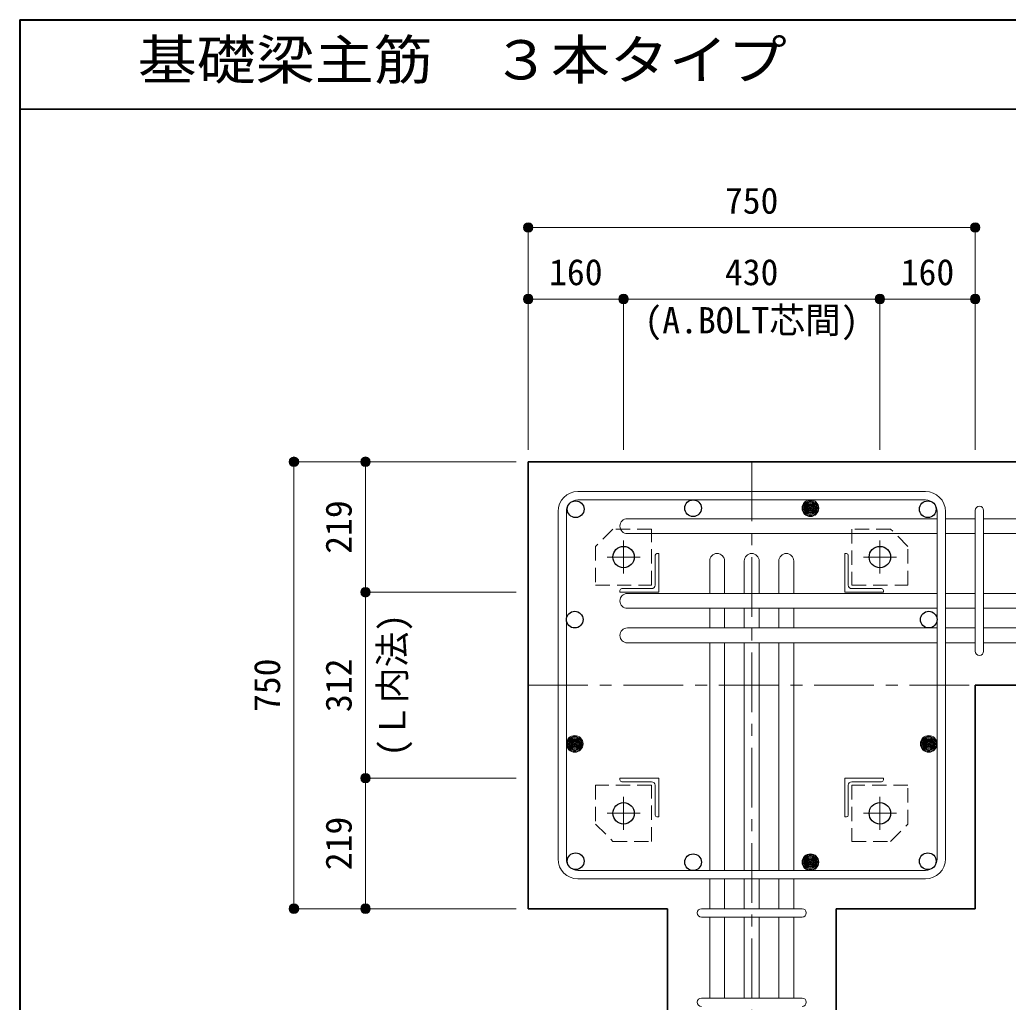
# Model space of a CAD drawing. Units: millimetres at full size, sheet at 1:20. Extents: x -3982 to 3969, y -2797 to 2801.
# Drawn here: x -3982 to -2324, y 1152 to 2801 of the extents above; entities that cross this region are included whole.
import ezdxf
from ezdxf.enums import TextEntityAlignment as Align

# ---------------------------------------------------------------- set-up
doc = ezdxf.new("R2010")
doc.units = ezdxf.units.MM
doc.header["$LTSCALE"] = 20
doc.header["$PDMODE"] = 32
doc.header["$PDSIZE"] = 12
doc.linetypes.add('CHAIN1', pattern=[8, 5, -1, 1, -1])
doc.linetypes.add('DASHED1', pattern=[1.8, 1.2, -0.6])
for name, color, linetype, lineweight in [('6-1_躯体線', 2, 'Continuous', 35), ('6-2_A.Bolt_', 4, 'Continuous', 9), ('6-3_柱型主筋', 4, 'Continuous', 9), ('6-4_フープ', 7, 'Continuous', 18), ('6-5_梁主筋', 7, 'Continuous', 18), ('6-6_S.T.P.', 7, 'Continuous', 18), ('6-7_文字', 7, 'Continuous', 18), ('6-9', 4, 'DASHED1', 9), ('6-D_寸法', 4, 'Continuous', 9), ('F-0_枠', 6, 'Continuous', 40)]:
    doc.layers.add(name, color=color, linetype=linetype, lineweight=lineweight)
doc.styles.add('ＭＳ ゴシック', font='')
doc.styles.get('ＭＳ ゴシック').set_extended_font_data('MS Gothic')

msp = doc.modelspace()

# ---------------------------------------------------------------- linework, layer by layer
at = {"layer": '6-1_躯体線'}
for p, q in [((-1978.87, 2059.12), (-3128.87, 2059.12)), ((-3128.87, 1309.12), (-3128.87, 2059.12)), ((-1978.87, 1684.12), (-2378.87, 1684.12)), ((-2378.87, 1309.12), (-2378.87, 1684.12)), ((-2895.37, 1309.12), (-3128.87, 1309.12)), ((-2895.37, 909.12), (-2895.37, 1309.12)), ((-2378.87, 1309.12), (-2612.37, 1309.12)), ((-2612.37, 909.12), (-2612.37, 1309.12))]:
    msp.add_line(p, q, dxfattribs=at)
at = {"layer": '6-2_A.Bolt_', "linetype": 'CHAIN1'}
for p, q in [((-2968.87, 1871.42), (-2968.87, 1926.92)), ((-2538.87, 1871.42), (-2538.87, 1926.92)), ((-2941.17, 1899.12), (-2996.67, 1899.12)), ((-2566.57, 1899.12), (-2511.07, 1899.12)), ((-2968.87, 1496.82), (-2968.87, 1441.32)), ((-2538.87, 1496.82), (-2538.87, 1441.32)), ((-2941.17, 1469.12), (-2996.67, 1469.12)), ((-2566.57, 1469.12), (-2511.07, 1469.12))]:
    msp.add_line(p, q, dxfattribs=at)
at = {"layer": '6-2_A.Bolt_'}
for p, q in [((-2915.87, 1902.12), (-2915.87, 1852.13)), ((-2909.87, 1905.12), (-2912.87, 1905.12)), ((-2909.87, 1905.12), (-2909.87, 1840.12)), ((-2597.87, 1905.12), (-2597.87, 1840.12)), ((-2597.87, 1905.12), (-2594.87, 1905.12)), ((-2591.87, 1902.12), (-2591.87, 1852.12)), ((-2974.87, 1840.12), (-2974.87, 1843.12)), ((-2971.87, 1846.12), (-2921.87, 1846.12)), ((-2535.87, 1846.12), (-2585.87, 1846.12)), ((-2532.87, 1840.12), (-2532.87, 1843.12)), ((-2974.87, 1840.12), (-2909.87, 1840.12)), ((-2532.87, 1840.12), (-2597.87, 1840.12)), ((-2974.87, 1528.12), (-2974.87, 1525.13)), ((-2974.87, 1528.12), (-2909.87, 1528.12)), ((-2909.87, 1463.12), (-2909.87, 1528.12)), ((-2532.87, 1528.12), (-2597.87, 1528.12)), ((-2597.87, 1463.12), (-2597.87, 1528.12)), ((-2532.87, 1528.12), (-2532.87, 1525.13)), ((-2971.87, 1522.13), (-2921.87, 1522.13)), ((-2915.87, 1466.12), (-2915.87, 1516.12)), ((-2591.87, 1466.12), (-2591.87, 1516.12)), ((-2535.87, 1522.12), (-2585.87, 1522.12)), ((-2909.87, 1463.12), (-2912.87, 1463.12)), ((-2597.87, 1463.12), (-2594.87, 1463.12))]:
    msp.add_line(p, q, dxfattribs=at)
at = {"layer": '6-2_A.Bolt_', "color": 3, "lineweight": 25}
for centre in [(-2968.87, 1899.12), (-2538.87, 1899.12), (-2968.87, 1469.12), (-2538.87, 1469.12)]:
    msp.add_circle(centre, 18, dxfattribs=at)
at = {"layer": '6-2_A.Bolt_'}
for centre, radius, start, end in [((-2912.87, 1902.12), 3, 90, 180), ((-2594.87, 1902.12), 3, 0, 90), ((-2971.87, 1843.12), 3, 90, 180), ((-2921.87, 1852.13), 6, 270, 0), ((-2585.87, 1852.12), 6, 180, 270), ((-2535.87, 1843.12), 3, 0, 90), ((-2971.87, 1525.13), 3, 180, 270), ((-2921.87, 1516.12), 6, 0, 90), ((-2585.87, 1516.12), 6, 90, 180), ((-2535.87, 1525.13), 3, 270, 0), ((-2912.87, 1466.12), 3, 180, 270), ((-2594.87, 1466.12), 3, 270, 0)]:
    msp.add_arc(centre, radius, start, end, dxfattribs=at)
at = {"layer": '6-3_柱型主筋', "color": 3, "lineweight": 25}
for centre in [(-3049.26, 1979.51), (-2852.33, 1981.12), (-2458.48, 1979.51), (-3050.87, 1794.12), (-2456.87, 1794.12), (-3049.26, 1388.74), (-2852.33, 1387.12), (-2458.48, 1388.74)]:
    msp.add_circle(centre, 14, dxfattribs=at)
at = {"layer": '6-3_柱型主筋'}
for centre, radius in [((-2655.4, 1981.12), 14), ((-2655.4, 1981.12), 12.5), ((-2655.4, 1981.12), 11), ((-2655.4, 1981.12), 9.5), ((-2655.4, 1981.12), 8), ((-2655.4, 1981.12), 6.5), ((-2655.4, 1981.12), 5), ((-2655.4, 1981.12), 3.5), ((-2655.4, 1981.12), 2), ((-2655.4, 1981.12), 0.5), ((-3050.87, 1585.66), 14), ((-3050.87, 1585.66), 12.5), ((-3050.87, 1585.66), 11), ((-3050.87, 1585.66), 9.5), ((-3050.87, 1585.66), 8), ((-3050.87, 1585.66), 6.5), ((-2456.87, 1585.66), 14), ((-2456.87, 1585.66), 12.5), ((-2456.87, 1585.66), 11), ((-2456.87, 1585.66), 9.5), ((-2456.87, 1585.66), 8), ((-2456.87, 1585.66), 6.5), ((-3050.87, 1585.66), 5), ((-3050.87, 1585.66), 3.5), ((-3050.87, 1585.66), 2), ((-3050.87, 1585.66), 0.5), ((-2456.87, 1585.66), 5), ((-2456.87, 1585.66), 3.5), ((-2456.87, 1585.66), 2), ((-2456.87, 1585.66), 0.5), ((-2655.4, 1387.12), 14), ((-2655.4, 1387.12), 12.5), ((-2655.4, 1387.12), 11), ((-2655.4, 1387.12), 9.5), ((-2655.4, 1387.12), 8), ((-2655.4, 1387.12), 6.5), ((-2655.4, 1387.12), 5), ((-2655.4, 1387.12), 3.5), ((-2655.4, 1387.12), 2), ((-2655.4, 1387.12), 0.5)]:
    msp.add_circle(centre, radius, dxfattribs=at)
at = {"layer": '6-4_フープ'}
for p, q in [((-2462.37, 2009.12), (-3045.37, 2009.12)), ((-2462.37, 1995.12), (-3045.37, 1995.12)), ((-3078.87, 1392.62), (-3078.87, 1975.62)), ((-3064.87, 1392.62), (-3064.87, 1975.62)), ((-2442.87, 1392.62), (-2442.87, 1975.62)), ((-2428.87, 1392.62), (-2428.87, 1975.62)), ((-2462.37, 1373.12), (-3045.37, 1373.12)), ((-2462.37, 1359.12), (-3045.37, 1359.12))]:
    msp.add_line(p, q, dxfattribs=at)
for centre, radius, start, end in [((-3045.37, 1975.62), 33.5, 90, 180), ((-2462.37, 1975.62), 33.5, 0, 90), ((-3045.37, 1975.62), 19.5, 90, 180), ((-2462.37, 1975.62), 19.5, 0, 90), ((-3045.37, 1392.62), 33.5, 180, 270), ((-3045.37, 1392.62), 19.5, 180, 270), ((-2462.37, 1392.62), 33.5, 270, 0), ((-2462.37, 1392.62), 19.5, 270, 0)]:
    msp.add_arc(centre, radius, start, end, dxfattribs=at)
at = {"layer": '6-5_梁主筋'}
for p, q in [((-2962.37, 1963.51), (-2442.87, 1963.51)), ((-2378.87, 1963.51), (-2428.87, 1963.51)), ((-2228.87, 1963.51), (-2364.87, 1963.51)), ((-2962.37, 1938.51), (-2442.87, 1938.51)), ((-2378.87, 1938.51), (-2428.87, 1938.51)), ((-2228.87, 1938.51), (-2364.87, 1938.51)), ((-2824.37, 1892.61), (-2824.37, 1838.12)), ((-2799.37, 1892.61), (-2799.37, 1838.12)), ((-2766.37, 1892.61), (-2766.37, 1838.12)), ((-2741.37, 1892.61), (-2741.37, 1838.12)), ((-2708.37, 1892.61), (-2708.37, 1838.12)), ((-2683.37, 1892.61), (-2683.37, 1838.12)), ((-2962.37, 1838.12), (-2442.87, 1838.12)), ((-2378.87, 1838.12), (-2428.87, 1838.12)), ((-2228.87, 1838.12), (-2364.87, 1838.12)), ((-2962.37, 1813.12), (-2442.87, 1813.12)), ((-2824.37, 1813.12), (-2824.37, 1780.12)), ((-2799.37, 1813.12), (-2799.37, 1780.12)), ((-2766.37, 1813.12), (-2766.37, 1780.12)), ((-2741.37, 1813.12), (-2741.37, 1780.12)), ((-2708.37, 1813.12), (-2708.37, 1780.12)), ((-2683.37, 1813.12), (-2683.37, 1780.12)), ((-2378.87, 1813.12), (-2428.87, 1813.12)), ((-2228.87, 1813.12), (-2364.87, 1813.12)), ((-2962.37, 1780.12), (-2442.87, 1780.12)), ((-2378.87, 1780.12), (-2428.87, 1780.12)), ((-2228.87, 1780.12), (-2364.87, 1780.12)), ((-2962.37, 1755.12), (-2442.87, 1755.12)), ((-2824.37, 1755.12), (-2824.37, 1373.12)), ((-2799.37, 1755.12), (-2799.37, 1373.12)), ((-2766.37, 1755.12), (-2766.37, 1373.12)), ((-2741.37, 1755.12), (-2741.37, 1373.12)), ((-2708.37, 1755.12), (-2708.37, 1373.12)), ((-2683.37, 1755.12), (-2683.37, 1373.12)), ((-2378.87, 1755.12), (-2428.87, 1755.12)), ((-2228.87, 1755.12), (-2364.87, 1755.12)), ((-2824.37, 1359.12), (-2824.37, 1309.12)), ((-2799.37, 1359.12), (-2799.37, 1309.12)), ((-2766.37, 1359.12), (-2766.37, 1309.12)), ((-2741.37, 1359.12), (-2741.37, 1309.12)), ((-2708.37, 1359.12), (-2708.37, 1309.12)), ((-2683.37, 1359.12), (-2683.37, 1309.12)), ((-2824.37, 1295.12), (-2824.37, 1159.12)), ((-2799.37, 1295.12), (-2799.37, 1159.12)), ((-2766.37, 1295.12), (-2766.37, 1159.12)), ((-2741.37, 1295.12), (-2741.37, 1159.12)), ((-2708.37, 1295.12), (-2708.37, 1159.12)), ((-2683.37, 1295.12), (-2683.37, 1159.12))]:
    msp.add_line(p, q, dxfattribs=at)
for centre, start, end in [((-2962.37, 1951.01), 90, 180), ((-2962.37, 1951.01), 180, 270), ((-2811.87, 1892.61), 90, 180), ((-2811.87, 1892.61), 0, 90), ((-2753.87, 1892.61), 90, 180), ((-2753.87, 1892.61), 0, 90), ((-2695.87, 1892.61), 90, 180), ((-2695.87, 1892.61), 0, 90), ((-2962.37, 1825.62), 90, 180), ((-2962.37, 1825.62), 180, 270), ((-2962.37, 1767.62), 90, 180), ((-2962.37, 1767.62), 180, 270)]:
    msp.add_arc(centre, 12.5, start, end, dxfattribs=at)
at = {"layer": '6-6_S.T.P.'}
for p, q in [((-2378.87, 1741.12), (-2378.87, 1977.12)), ((-2378.87, 1741.12), (-2378.87, 1977.12)), ((-2378.87, 1741.12), (-2378.87, 1977.12)), ((-2378.87, 1741.12), (-2378.87, 1977.12)), ((-2364.87, 1741.12), (-2364.87, 1977.12)), ((-2364.87, 1741.12), (-2364.87, 1977.12)), ((-2364.87, 1741.12), (-2364.87, 1977.12)), ((-2364.87, 1741.12), (-2364.87, 1977.12)), ((-2838.37, 1309.12), (-2669.37, 1309.12)), ((-2838.37, 1295.12), (-2669.37, 1295.12)), ((-2838.37, 1159.12), (-2669.37, 1159.12))]:
    msp.add_line(p, q, dxfattribs=at)
for centre, start, end in [((-2371.87, 1977.51), 0, 180), ((-2371.87, 1977.51), 0, 180), ((-2371.87, 1977.51), 0, 180), ((-2371.87, 1977.51), 0, 180), ((-2371.87, 1741.12), 180, 0), ((-2371.87, 1741.12), 180, 0), ((-2371.87, 1741.12), 180, 0), ((-2371.87, 1741.12), 180, 0), ((-2838.37, 1302.12), 90, 270), ((-2838.37, 1302.12), 90, 270), ((-2838.37, 1302.12), 90, 270), ((-2838.37, 1302.12), 90, 270), ((-2669.37, 1302.12), 270, 90), ((-2669.37, 1302.12), 270, 90), ((-2669.37, 1302.12), 270, 90), ((-2669.37, 1302.12), 270, 90), ((-2838.37, 1152.12), 90, 270), ((-2669.37, 1152.12), 270, 90)]:
    msp.add_arc(centre, 7, start, end, dxfattribs=at)
at = {"layer": '6-9'}
for points in [[(-2921.87, 1852.13), (-2921.87, 1946.12), (-2986.87, 1946.12), (-3015.87, 1917.12), (-3015.87, 1852.13)], [(-2585.87, 1852.12), (-2491.87, 1852.12), (-2491.87, 1917.12), (-2520.87, 1946.12), (-2585.87, 1946.12)], [(-2921.87, 1516.12), (-3015.87, 1516.12), (-3015.87, 1451.12), (-2986.87, 1422.12), (-2921.87, 1422.12)], [(-2585.87, 1516.12), (-2585.87, 1422.12), (-2520.87, 1422.12), (-2491.87, 1451.12), (-2491.87, 1516.12)]]:
    msp.add_lwpolyline(points, close=True, dxfattribs=at)
at = {"layer": '6-D_寸法'}
for p, q in [((-3128.87, 2452.15), (-2378.87, 2452.15)), ((-2378.87, 2452.15), (-2378.87, 2332.15)), ((-3128.87, 2332.15), (-2968.87, 2332.15)), ((-2968.87, 2332.15), (-2968.87, 2079.12)), ((-2968.87, 2332.15), (-2538.87, 2332.15)), ((-2538.87, 2332.15), (-2538.87, 2079.12)), ((-2538.87, 2332.15), (-2378.87, 2332.15)), ((-2378.87, 2332.15), (-2378.87, 2079.12)), ((-3521.89, 2059.12), (-3401.89, 2059.12)), ((-3521.89, 2059.12), (-3521.89, 1309.12)), ((-3401.89, 2059.12), (-3148.87, 2059.12)), ((-3401.89, 2059.12), (-3401.89, 1840.12)), ((-3401.89, 1840.12), (-3148.87, 1840.12)), ((-3401.89, 1840.12), (-3401.89, 1528.12)), ((-3401.89, 1528.12), (-3148.87, 1528.12)), ((-3401.89, 1528.12), (-3401.89, 1309.12))]:
    msp.add_line(p, q, dxfattribs=at)
at = {"layer": '6-D_寸法', "linetype": 'CHAIN1'}
for p, q in [((-2753.87, 2059.12), (-2753.87, 909.12)), ((-3128.87, 1684.12), (-2378.87, 1684.12))]:
    msp.add_line(p, q, dxfattribs=at)
at = {"layer": '6-D_寸法'}
for points in [[(-3128.87, 2452.15), (-3128.87, 2332.15), (-3128.87, 2079.12)], [(-3521.89, 1309.12), (-3401.89, 1309.12), (-3148.87, 1309.12)]]:
    msp.add_lwpolyline(points, dxfattribs=at)
for centre, radius in [((-3128.87, 2452.15), 8), ((-3128.87, 2452.15), 7.2), ((-3128.87, 2452.15), 6.4), ((-3128.87, 2452.15), 5.6), ((-3128.87, 2452.15), 4.8), ((-3128.87, 2452.15), 4), ((-3128.87, 2452.15), 3.2), ((-3128.87, 2452.15), 2.4), ((-2378.87, 2452.15), 8), ((-2378.87, 2452.15), 7.2), ((-2378.87, 2452.15), 6.4), ((-2378.87, 2452.15), 5.6), ((-2378.87, 2452.15), 4.8), ((-2378.87, 2452.15), 4), ((-2378.87, 2452.15), 3.2), ((-2378.87, 2452.15), 2.4), ((-3128.87, 2452.15), 1.6), ((-3128.87, 2452.15), 0.8), ((-2378.87, 2452.15), 1.6), ((-2378.87, 2452.15), 0.8), ((-3128.87, 2332.15), 8), ((-3128.87, 2332.15), 7.2), ((-3128.87, 2332.15), 6.4), ((-2968.87, 2332.15), 8), ((-2968.87, 2332.15), 7.2), ((-2968.87, 2332.15), 6.4), ((-2538.87, 2332.15), 8), ((-2538.87, 2332.15), 7.2), ((-2538.87, 2332.15), 6.4), ((-2378.87, 2332.15), 8), ((-2378.87, 2332.15), 7.2), ((-2378.87, 2332.15), 6.4), ((-3128.87, 2332.15), 5.6), ((-3128.87, 2332.15), 4.8), ((-3128.87, 2332.15), 4), ((-3128.87, 2332.15), 3.2), ((-3128.87, 2332.15), 2.4), ((-3128.87, 2332.15), 1.6), ((-3128.87, 2332.15), 0.8), ((-2968.87, 2332.15), 5.6), ((-2968.87, 2332.15), 4.8), ((-2968.87, 2332.15), 4), ((-2968.87, 2332.15), 3.2), ((-2968.87, 2332.15), 2.4), ((-2968.87, 2332.15), 1.6), ((-2968.87, 2332.15), 0.8), ((-2538.87, 2332.15), 5.6), ((-2538.87, 2332.15), 4.8), ((-2538.87, 2332.15), 4), ((-2538.87, 2332.15), 3.2), ((-2538.87, 2332.15), 2.4), ((-2538.87, 2332.15), 1.6), ((-2538.87, 2332.15), 0.8), ((-2378.87, 2332.15), 5.6), ((-2378.87, 2332.15), 4.8), ((-2378.87, 2332.15), 4), ((-2378.87, 2332.15), 3.2), ((-2378.87, 2332.15), 2.4), ((-2378.87, 2332.15), 1.6), ((-2378.87, 2332.15), 0.8), ((-3521.89, 2059.12), 8), ((-3521.89, 2059.12), 7.2), ((-3521.89, 2059.12), 6.4), ((-3521.89, 2059.12), 5.6), ((-3521.89, 2059.12), 4.8), ((-3521.89, 2059.12), 4), ((-3521.89, 2059.12), 3.2), ((-3521.89, 2059.12), 2.4), ((-3521.89, 2059.12), 1.6), ((-3521.89, 2059.12), 0.8), ((-3401.89, 2059.12), 8), ((-3401.89, 2059.12), 7.2), ((-3401.89, 2059.12), 6.4), ((-3401.89, 2059.12), 5.6), ((-3401.89, 2059.12), 4.8), ((-3401.89, 2059.12), 4), ((-3401.89, 2059.12), 3.2), ((-3401.89, 2059.12), 2.4), ((-3401.89, 2059.12), 1.6), ((-3401.89, 2059.12), 0.8), ((-3401.89, 1840.12), 8), ((-3401.89, 1840.12), 7.2), ((-3401.89, 1840.12), 6.4), ((-3401.89, 1840.12), 5.6), ((-3401.89, 1840.12), 4.8), ((-3401.89, 1840.12), 4), ((-3401.89, 1840.12), 3.2), ((-3401.89, 1840.12), 2.4), ((-3401.89, 1840.12), 1.6), ((-3401.89, 1840.12), 0.8), ((-3401.89, 1528.12), 8), ((-3401.89, 1528.12), 7.2), ((-3401.89, 1528.12), 6.4), ((-3401.89, 1528.12), 5.6), ((-3401.89, 1528.12), 4.8), ((-3401.89, 1528.12), 4), ((-3401.89, 1528.12), 3.2), ((-3401.89, 1528.12), 2.4), ((-3401.89, 1528.12), 1.6), ((-3401.89, 1528.12), 0.8), ((-3521.89, 1309.12), 8), ((-3521.89, 1309.12), 7.2), ((-3521.89, 1309.12), 6.4), ((-3521.89, 1309.12), 5.6), ((-3521.89, 1309.12), 4.8), ((-3521.89, 1309.12), 4), ((-3521.89, 1309.12), 3.2), ((-3521.89, 1309.12), 2.4), ((-3521.89, 1309.12), 1.6), ((-3401.89, 1309.12), 8), ((-3401.89, 1309.12), 7.2), ((-3401.89, 1309.12), 6.4), ((-3401.89, 1309.12), 5.6), ((-3401.89, 1309.12), 4.8), ((-3401.89, 1309.12), 4), ((-3401.89, 1309.12), 3.2), ((-3401.89, 1309.12), 2.4), ((-3401.89, 1309.12), 1.6), ((-3521.89, 1309.12), 0.8), ((-3401.89, 1309.12), 0.8)]:
    msp.add_circle(centre, radius, dxfattribs=at)
at = {"layer": '6-D_寸法', "color": 7}
for p in [(-3128.87, 2452.15), (-2378.87, 2452.15), (-3128.87, 2332.15), (-2968.87, 2332.15), (-2538.87, 2332.15), (-2378.87, 2332.15), (-3521.89, 2059.12), (-3401.89, 2059.12), (-3401.89, 1840.12), (-3401.89, 1528.12), (-3521.89, 1309.12), (-3401.89, 1309.12)]:
    msp.add_point(p, dxfattribs=at)
at = {"layer": 'F-0_枠'}
for q in [(3969.4, 2800.77), (-3981.92, -2796.83)]:
    msp.add_line((-3981.92, 2800.77), q, dxfattribs=at)
at = {"layer": 'F-0_枠', "color": 2, "lineweight": 35}
msp.add_line((-3981.92, 2650.77), (2482.4, 2650.77), dxfattribs=at)

# ---------------------------------------------------------------- texts
at = {"layer": '6-7_文字', "color": 2, "style": 'ＭＳ ゴシック', "width": 1.1}
msp.add_text('\u3000\u3000基礎梁主筋\u3000３本タイプ', height=65.98, dxfattribs=at).set_placement((-3981.92, 2680.77), align=Align.BOTTOM_LEFT)
at = {"layer": '6-D_寸法', "style": 'ＭＳ ゴシック'}
for s, p in [('750', (-2798.87, 2462.15)), ('160', (-3093.87, 2342.15)), ('430', (-2798.87, 2342.15)), ('160', (-2503.87, 2342.15)), ('(A.BOLT芯間)', (-2933.87, 2261.42))]:
    msp.add_text(s, height=43.99, dxfattribs=at).set_placement(p, align=Align.BOTTOM_LEFT)
for s, p in [('219', (-3411.89, 1904.62)), ('(Ｌ内法)', (-3321.68, 1564.12)), ('750', (-3531.89, 1639.12)), ('312', (-3411.89, 1639.12)), ('219', (-3411.89, 1373.62))]:
    msp.add_text(s, height=43.99, rotation=90, dxfattribs=at).set_placement(p, align=Align.BOTTOM_LEFT)

doc.saveas('drawing.dxf')
